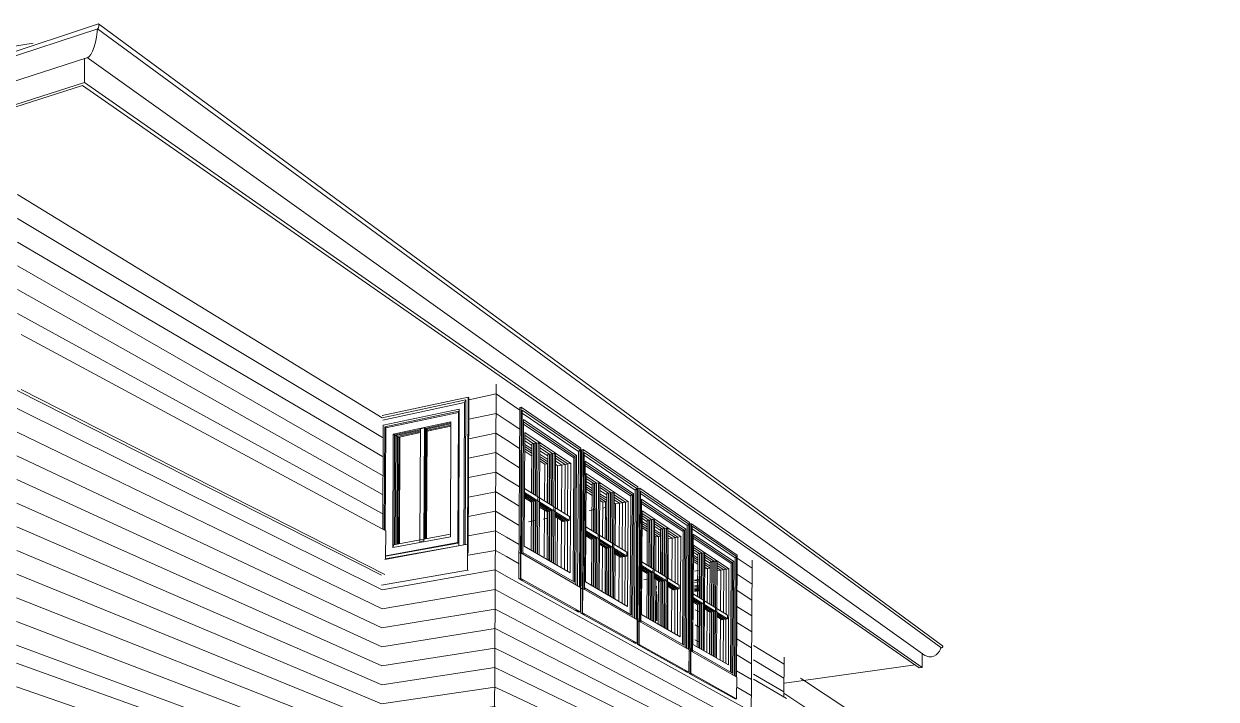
# Model space of a CAD drawing. Header units: inches. Extents: x 205 to 211, y -138 to -29.
# Drawn here: x 210.59 to 211.102, y -30.7 to -30.41 of the extents above; entities that cross this region are included whole.
import ezdxf

# ---------------------------------------------------------------- set-up
doc = ezdxf.new("R2010")
doc.units = ezdxf.units.IN
doc.header["$MEASUREMENT"] = 0
for name, color, linetype, lineweight in [('A-GLAZ', 151, 'Continuous', 13), ('A-ROOF', 132, 'Continuous', 13), ('A-ROOF-OTLN', 132, 'Continuous', 9), ('A-WALL', 113, 'Continuous', 13), ('A-WALL-PATT', 111, 'Continuous', 13), ('I-WALL', 2, 'Continuous', 13)]:
    doc.layers.add(name, color=color, linetype=linetype, lineweight=lineweight)

# ---------------------------------------------------------------- blocks, each defined once
blk = doc.blocks.new('FP_134-Looking Southeast')
at = {"layer": 'A-WALL-PATT', "lineweight": 9}
for p, q in [((-513.47495, -30.68406), (-513.31845, -30.74027)), ((-513.47497, -30.6942), (-513.31849, -30.74841)), ((-513.47499, -30.70435), (-513.31355, -30.75821)), ((-513.47502, -30.71448), (-513.42619, -30.73015)), ((-513.47504, -30.72462), (-513.42622, -30.73966)), ((-513.47506, -30.73475), (-513.42625, -30.74917)), ((-513.47509, -30.74488), (-513.42628, -30.75868)), ((-513.34946, -30.75477), (-513.31606, -30.76548)), ((-513.34949, -30.7633), (-513.3161, -30.77359)), ((-513.34953, -30.77183), (-513.31613, -30.78169)), ((-513.34956, -30.78035), (-513.31617, -30.78979)), ((-513.34959, -30.78888), (-513.3162, -30.79789)), ((-513.43678, -30.79427), (-513.42639, -30.79668)), ((-513.46595, -30.79752), (-513.31634, -30.83027)), ((-513.47523, -30.80561), (-513.31638, -30.83836)), ((-513.47525, -30.81572), (-513.31641, -30.84644)), ((-513.34906, -30.81459), (-513.31631, -30.82217)), ((-513.47528, -30.82583), (-513.31645, -30.85453)), ((-513.4753, -30.83594), (-513.31648, -30.86262)), ((-513.47532, -30.84604), (-513.31652, -30.8707)), ((-513.47535, -30.85615), (-513.31655, -30.87878)), ((-513.47537, -30.86625), (-513.31659, -30.88686)), ((-513.4754, -30.87634), (-513.31663, -30.89494)), ((-513.47542, -30.88644), (-513.31666, -30.90302)), ((-513.47544, -30.89653), (-513.3167, -30.91109)), ((-513.47547, -30.90662), (-513.31673, -30.91917)), ((-513.47549, -30.9167), (-513.31677, -30.92724)), ((-513.47551, -30.92679), (-513.3168, -30.93531)), ((-513.47554, -30.93687), (-513.31684, -30.94338)), ((-513.47556, -30.94695), (-513.31687, -30.95145))]:
    blk.add_line(p, q, dxfattribs=at)
blk = doc.blocks.new('FP_136-Looking Southeast')
at = {"layer": 'A-WALL-PATT', "lineweight": 9}
for p, q in [((-513.26443, -30.57189), (-513.25901, -30.57558)), ((-513.26447, -30.58022), (-513.25905, -30.58383)), ((-513.26451, -30.58854), (-513.25909, -30.59207)), ((-513.23275, -30.59345), (-513.23241, -30.59368)), ((-513.26455, -30.59687), (-513.25914, -30.60032)), ((-513.2328, -30.60132), (-513.23246, -30.60155)), ((-513.26459, -30.60519), (-513.25918, -30.60856)), ((-513.23284, -30.60919), (-513.2325, -30.60941)), ((-513.20843, -30.61), (-513.20815, -30.61019)), ((-513.26463, -30.61351), (-513.25922, -30.6168)), ((-513.23288, -30.61706), (-513.23254, -30.61728)), ((-513.26468, -30.62182), (-513.25926, -30.62504)), ((-513.20847, -30.61753), (-513.2082, -30.61771)), ((-513.23292, -30.62493), (-513.23258, -30.62514)), ((-513.20852, -30.62505), (-513.20824, -30.62523)), ((-513.18616, -30.62516), (-513.18594, -30.62531)), ((-513.26472, -30.63014), (-513.2593, -30.63328)), ((-513.1862, -30.63236), (-513.18598, -30.63251)), ((-513.23297, -30.6328), (-513.23263, -30.633)), ((-513.20856, -30.63257), (-513.20828, -30.63275)), ((-513.26476, -30.63845), (-513.25934, -30.64152)), ((-513.23301, -30.64066), (-513.23267, -30.64086)), ((-513.2086, -30.64009), (-513.20833, -30.64026)), ((-513.18625, -30.63957), (-513.18602, -30.63971)), ((-513.16569, -30.63909), (-513.15933, -30.64342)), ((-513.2648, -30.64677), (-513.15972, -30.70478)), ((-513.20865, -30.64761), (-513.20837, -30.64778)), ((-513.18629, -30.64677), (-513.18607, -30.64691)), ((-513.16573, -30.646), (-513.15937, -30.65024)), ((-513.23305, -30.64852), (-513.23271, -30.64872)), ((-513.16578, -30.65292), (-513.15942, -30.65706)), ((-513.26484, -30.65508), (-513.15976, -30.71159)), ((-513.23297, -30.65646), (-513.23275, -30.65658)), ((-513.20869, -30.65513), (-513.20841, -30.65529)), ((-513.18633, -30.65398), (-513.18611, -30.65411)), ((-513.20873, -30.66264), (-513.20845, -30.6628)), ((-513.18637, -30.66118), (-513.18615, -30.66131)), ((-513.16582, -30.65983), (-513.15946, -30.66388)), ((-513.26488, -30.66338), (-513.1598, -30.7184)), ((-513.16586, -30.66674), (-513.1595, -30.6707)), ((-513.26492, -30.67169), (-513.15985, -30.72521)), ((-513.20865, -30.67023), (-513.2085, -30.67031)), ((-513.18642, -30.66838), (-513.1862, -30.66851)), ((-513.18646, -30.67557), (-513.18624, -30.6757)), ((-513.1659, -30.67364), (-513.15955, -30.67752)), ((-513.26497, -30.68), (-513.15989, -30.73202)), ((-513.18639, -30.68284), (-513.18628, -30.6829)), ((-513.16595, -30.68055), (-513.15959, -30.68434)), ((-513.26501, -30.6883), (-513.15993, -30.73883)), ((-513.16599, -30.68746), (-513.15963, -30.69115)), ((-513.26505, -30.6966), (-513.15998, -30.74563)), ((-513.16592, -30.69443), (-513.15967, -30.69796)), ((-513.26509, -30.7049), (-513.16002, -30.75244)), ((-513.26513, -30.7132), (-513.16006, -30.75924)), ((-513.26517, -30.7215), (-513.1601, -30.76604)), ((-513.26521, -30.72979), (-513.16332, -30.77154)), ((-513.26526, -30.73809), (-513.16336, -30.77839)), ((-513.2653, -30.74638), (-513.1634, -30.78523))]:
    blk.add_line(p, q, dxfattribs=at)
blk = doc.blocks.new('FP_137-Looking Southeast')
at = {"layer": 'A-WALL-PATT', "lineweight": 9}
for p, q in [((-513.28085, -30.5712), (-513.26915, -30.56868)), ((-513.28089, -30.57954), (-513.26919, -30.57707)), ((-513.28093, -30.58788), (-513.26923, -30.58546)), ((-513.28097, -30.59622), (-513.26927, -30.59385)), ((-513.28101, -30.60455), (-513.26931, -30.60224)), ((-513.28105, -30.61288), (-513.26936, -30.61063)), ((-513.28109, -30.62122), (-513.2694, -30.61901)), ((-513.28113, -30.62955), (-513.26944, -30.6274)), ((-513.28117, -30.63788), (-513.26948, -30.63578)), ((-513.31808, -30.65265), (-513.26952, -30.64416)), ((-513.31811, -30.66081), (-513.26956, -30.65254)), ((-513.31815, -30.66897), (-513.2696, -30.66091)), ((-513.31818, -30.67712), (-513.26964, -30.66929)), ((-513.31822, -30.68527), (-513.26969, -30.67766)), ((-513.31825, -30.69343), (-513.26973, -30.68603)), ((-513.31829, -30.70158), (-513.26977, -30.6944)), ((-513.31832, -30.70972), (-513.26981, -30.70277)), ((-513.31836, -30.71787), (-513.26985, -30.71113)), ((-513.31839, -30.72602), (-513.26989, -30.7195)), ((-513.31843, -30.73416), (-513.28211, -30.72944)), ((-513.31846, -30.7423), (-513.28215, -30.73775)), ((-513.3185, -30.75044), (-513.28219, -30.74605))]:
    blk.add_line(p, q, dxfattribs=at)
blk = doc.blocks.new('FP_138-Looking Southeast')
at = {"layer": 'A-WALL-PATT', "lineweight": 9}
for p, q in [((-513.26915, -30.56868), (-513.26443, -30.57189)), ((-513.26919, -30.57707), (-513.26447, -30.58022)), ((-513.26923, -30.58546), (-513.26451, -30.58854)), ((-513.26927, -30.59385), (-513.26455, -30.59687)), ((-513.26931, -30.60224), (-513.26459, -30.60519)), ((-513.26936, -30.61063), (-513.26463, -30.61351)), ((-513.2694, -30.61901), (-513.26468, -30.62182)), ((-513.26944, -30.6274), (-513.26472, -30.63014)), ((-513.26948, -30.63578), (-513.26476, -30.63845)), ((-513.26952, -30.64416), (-513.2648, -30.64677)), ((-513.26956, -30.65254), (-513.26484, -30.65508)), ((-513.2696, -30.66091), (-513.26488, -30.66338)), ((-513.26964, -30.66929), (-513.26492, -30.67169)), ((-513.26969, -30.67766), (-513.26497, -30.68)), ((-513.26973, -30.68603), (-513.26501, -30.6883)), ((-513.26977, -30.6944), (-513.26505, -30.6966)), ((-513.26981, -30.70277), (-513.26509, -30.7049)), ((-513.26985, -30.71113), (-513.26513, -30.7132)), ((-513.26989, -30.7195), (-513.26517, -30.7215))]:
    blk.add_line(p, q, dxfattribs=at)
blk = doc.blocks.new('FP_147-Looking Southeast')
at = {"layer": 'A-WALL-PATT', "lineweight": 9}
for p, q in [((-513.47448, -30.4832), (-513.31802, -30.57899)), ((-513.4745, -30.49339), (-513.31785, -30.58729)), ((-513.47452, -30.50358), (-513.31788, -30.59546)), ((-513.47455, -30.51377), (-513.31794, -30.60362)), ((-513.47457, -30.52396), (-513.31794, -30.61181)), ((-513.47459, -30.53414), (-513.31799, -30.61997)), ((-513.47469, -30.57486), (-513.31808, -30.65265)), ((-513.47471, -30.58503), (-513.31811, -30.66081)), ((-513.47474, -30.5952), (-513.31815, -30.66897)), ((-513.47476, -30.60536), (-513.31818, -30.67712)), ((-513.47478, -30.61553), (-513.31822, -30.68527)), ((-513.47481, -30.62569), (-513.31825, -30.69343)), ((-513.47483, -30.63584), (-513.31829, -30.70158)), ((-513.47486, -30.646), (-513.31832, -30.70972)), ((-513.47488, -30.65615), (-513.31836, -30.71787)), ((-513.4749, -30.6663), (-513.31839, -30.72602)), ((-513.47493, -30.67645), (-513.31843, -30.73416))]:
    blk.add_line(p, q, dxfattribs=at)
blk = doc.blocks.new('FP_162-Looking Southeast')
at = {"layer": 'A-WALL-PATT', "lineweight": 9}
for p, q in [((-513.18376, -30.66119), (-513.18196, -30.66229)), ((-513.1838, -30.66764), (-513.182, -30.66872)), ((-513.18384, -30.67409), (-513.18205, -30.67514)), ((-513.15867, -30.67656), (-513.14562, -30.68454)), ((-513.15871, -30.68268), (-513.14566, -30.6905)), ((-513.15874, -30.68881), (-513.1457, -30.69646)), ((-513.15886, -30.70718), (-513.14582, -30.71433)), ((-513.1589, -30.7133), (-513.14586, -30.72028)), ((-513.15894, -30.71942), (-513.1459, -30.72623)), ((-513.15898, -30.72554), (-513.14593, -30.73219)), ((-513.15901, -30.73166), (-513.14664, -30.73781)), ((-513.15905, -30.73778), (-513.14668, -30.74377)), ((-513.15909, -30.7439), (-513.14672, -30.74972)), ((-513.15913, -30.75001), (-513.14676, -30.75568)), ((-513.15917, -30.75613), (-513.1468, -30.76164)), ((-513.15921, -30.76224), (-513.14684, -30.7676)), ((-513.15925, -30.76835), (-513.14687, -30.77355)), ((-513.16246, -30.77318), (-513.14691, -30.7795)), ((-513.1625, -30.77933), (-513.14695, -30.78546)), ((-513.16253, -30.78548), (-513.14699, -30.79141))]:
    blk.add_line(p, q, dxfattribs=at)

msp = doc.modelspace()

# ---------------------------------------------------------------- linework, layer by layer
at = {"layer": 'A-GLAZ', "lineweight": 9}
for p, q in [((210.78107, -30.56999), (210.74415, -30.57797)), ((210.78107, -30.56999), (210.78076, -30.63316)), ((210.78132, -30.57016), (210.78107, -30.56999)), ((210.74414, -30.57899), (210.78005, -30.57125)), ((210.77949, -30.57233), (210.74435, -30.57988)), ((210.74458, -30.58213), (210.77721, -30.57516)), ((210.74519, -30.58277), (210.77689, -30.57601)), ((210.77689, -30.57601), (210.77662, -30.63264)), ((210.77694, -30.63384), (210.77721, -30.57516)), ((210.7792, -30.63342), (210.77949, -30.57233)), ((210.78005, -30.57125), (210.77949, -30.57233)), ((210.78005, -30.57125), (210.77976, -30.63333)), ((210.80316, -30.57455), (210.80379, -30.57441)), ((210.80379, -30.57441), (210.80342, -30.64784)), ((210.8294, -30.59192), (210.80379, -30.57441)), ((210.80385, -30.63702), (210.80417, -30.5757)), ((210.80417, -30.5757), (210.82905, -30.59266)), ((210.77689, -30.57661), (210.74564, -30.58327)), ((210.74887, -30.5859), (210.77358, -30.58069)), ((210.77359, -30.58113), (210.76254, -30.58346)), ((210.77359, -30.58113), (210.76254, -30.58346)), ((210.76254, -30.58346), (210.77359, -30.58113)), ((210.77358, -30.58069), (210.77335, -30.62993)), ((210.82829, -30.59332), (210.80416, -30.57693)), ((210.8045, -30.63738), (210.80479, -30.57968)), ((210.80479, -30.57968), (210.82749, -30.59501)), ((210.80479, -30.58066), (210.82695, -30.59559)), ((210.74439, -30.62667), (210.74458, -30.58213)), ((210.74458, -30.58213), (210.74474, -30.58223)), ((210.745, -30.62701), (210.74519, -30.58277)), ((210.74519, -30.58277), (210.74591, -30.5832)), ((210.74564, -30.58327), (210.74544, -30.62726)), ((210.74866, -30.63448), (210.74887, -30.5859)), ((210.74887, -30.5859), (210.74941, -30.58623)), ((210.74941, -30.58623), (210.74921, -30.63327)), ((210.74941, -30.58623), (210.74921, -30.63327)), ((210.74921, -30.63327), (210.74941, -30.58623)), ((210.76051, -30.58389), (210.74941, -30.58623)), ((210.76051, -30.58389), (210.74941, -30.58623)), ((210.74941, -30.58623), (210.76051, -30.58389)), ((210.74993, -30.58655), (210.74941, -30.58623)), ((210.74941, -30.58623), (210.75053, -30.58691)), ((210.74993, -30.58655), (210.76052, -30.58432)), ((210.76052, -30.58481), (210.75053, -30.58691)), ((210.76053, -30.58526), (210.75087, -30.58729)), ((210.76295, -30.5838), (210.77359, -30.58156)), ((210.7736, -30.58205), (210.76336, -30.58421)), ((210.77361, -30.58251), (210.76337, -30.58466)), ((210.82627, -30.59603), (210.8048, -30.5816)), ((210.80503, -30.63393), (210.80528, -30.58527)), ((210.80528, -30.58527), (210.82507, -30.59846)), ((210.8103, -30.58974), (210.8053, -30.58642)), ((210.8103, -30.58974), (210.8053, -30.58642)), ((210.8053, -30.58642), (210.8103, -30.58974)), ((210.74973, -30.63316), (210.74993, -30.58655)), ((210.75053, -30.58691), (210.75033, -30.63304)), ((210.75087, -30.58729), (210.75054, -30.58709)), ((210.75087, -30.58729), (210.75067, -30.63297)), ((210.75134, -30.58718), (210.75113, -30.63287)), ((210.75175, -30.58707), (210.75155, -30.63277)), ((210.80532, -30.58752), (210.80905, -30.59)), ((210.80831, -30.59075), (210.80534, -30.58879)), ((210.80834, -30.59226), (210.80537, -30.5903)), ((210.80838, -30.59324), (210.8054, -30.59129)), ((210.81713, -30.59428), (210.81171, -30.59068)), ((210.81713, -30.59428), (210.81171, -30.59068)), ((210.81171, -30.59068), (210.81713, -30.59428)), ((210.80843, -30.59428), (210.80545, -30.59233)), ((210.80545, -30.59233), (210.80843, -30.59428)), ((210.80845, -30.59533), (210.80547, -30.59339)), ((210.81173, -30.59177), (210.81589, -30.59453)), ((210.81516, -30.59527), (210.81175, -30.59302)), ((210.81519, -30.59676), (210.81178, -30.59451)), ((210.81522, -30.59773), (210.81181, -30.5955)), ((210.81505, -30.59861), (210.81186, -30.59652)), ((210.81186, -30.59652), (210.81505, -30.59861)), ((210.82379, -30.59871), (210.81851, -30.5952)), ((210.82379, -30.59871), (210.81851, -30.5952)), ((210.81851, -30.5952), (210.82379, -30.59871)), ((210.81853, -30.59628), (210.82257, -30.59895)), ((210.82593, -30.59579), (210.82695, -30.59559)), ((210.82599, -30.64898), (210.82627, -30.59603)), ((210.82695, -30.59559), (210.82666, -30.64939)), ((210.82749, -30.59501), (210.82712, -30.59508)), ((210.82719, -30.65043), (210.82749, -30.59501)), ((210.82798, -30.65089), (210.82829, -30.59332)), ((210.82905, -30.59266), (210.82829, -30.59332)), ((210.82905, -30.59266), (210.82873, -30.65133)), ((210.82908, -30.65153), (210.8294, -30.59192)), ((210.82975, -30.59269), (210.83036, -30.59257)), ((210.83036, -30.59257), (210.82999, -30.66262)), ((210.85373, -30.60854), (210.83036, -30.59257)), ((210.83039, -30.65228), (210.83071, -30.59379)), ((210.85268, -30.60989), (210.8307, -30.59496)), ((210.83071, -30.59379), (210.8534, -30.60926)), ((210.81383, -30.59885), (210.81188, -30.59757)), ((210.81375, -30.61419), (210.81383, -30.59885)), ((210.81383, -30.59885), (210.81505, -30.59861)), ((210.81496, -30.61498), (210.81505, -30.59861)), ((210.81505, -30.59861), (210.81496, -30.61498)), ((210.81505, -30.59861), (210.81527, -30.59856)), ((210.82115, -30.59923), (210.81855, -30.59751)), ((210.81938, -30.59951), (210.81858, -30.59899)), ((210.81871, -30.59905), (210.8186, -30.59907)), ((210.81928, -30.61783), (210.81938, -30.59951)), ((210.82109, -30.59918), (210.81938, -30.59951)), ((210.82105, -30.61899), (210.82115, -30.59923)), ((210.82115, -30.59923), (210.82379, -30.59871)), ((210.82257, -30.59895), (210.82245, -30.61991)), ((210.82379, -30.59871), (210.82257, -30.59895)), ((210.82368, -30.62071), (210.82379, -30.59871)), ((210.82368, -30.62071), (210.82379, -30.59871)), ((210.82379, -30.59871), (210.82368, -30.62071)), ((210.82507, -30.59846), (210.82379, -30.59871)), ((210.82507, -30.59846), (210.82482, -30.64544)), ((210.83095, -30.65259), (210.83124, -30.59754)), ((210.83124, -30.59754), (210.85195, -30.61153)), ((210.83125, -30.59848), (210.85144, -30.61208)), ((210.85078, -30.61251), (210.83125, -30.59938)), ((210.83138, -30.64925), (210.83163, -30.60283)), ((210.83163, -30.60283), (210.84969, -30.61486)), ((210.83613, -30.6069), (210.83165, -30.60393)), ((210.83613, -30.6069), (210.83165, -30.60393)), ((210.83165, -30.60393), (210.83613, -30.6069)), ((210.83167, -30.60498), (210.83492, -30.60713)), ((210.83421, -30.60785), (210.83169, -30.60619)), ((210.83424, -30.60929), (210.83172, -30.60763)), ((210.83427, -30.61023), (210.83175, -30.60858)), ((210.83433, -30.61122), (210.83181, -30.60957)), ((210.83181, -30.60957), (210.83433, -30.61122)), ((210.83434, -30.61223), (210.83183, -30.61059)), ((210.84236, -30.61104), (210.83746, -30.60779)), ((210.84236, -30.61104), (210.83746, -30.60779)), ((210.83746, -30.60779), (210.84236, -30.61104)), ((210.83748, -30.60883), (210.84116, -30.61127)), ((210.84045, -30.61197), (210.8375, -30.61002)), ((210.84049, -30.61339), (210.83753, -30.61145)), ((210.84845, -30.61508), (210.84367, -30.61191)), ((210.84845, -30.61508), (210.84367, -30.61191)), ((210.84367, -30.61191), (210.84845, -30.61508)), ((210.85195, -30.61153), (210.85159, -30.61159)), ((210.85165, -30.6645), (210.85195, -30.61153)), ((210.85237, -30.66491), (210.85268, -30.60989)), ((210.8534, -30.60926), (210.85268, -30.60989)), ((210.8534, -30.60926), (210.85308, -30.66534)), ((210.8534, -30.66552), (210.85373, -30.60854)), ((210.85401, -30.60925), (210.8546, -30.60914)), ((210.8546, -30.60914), (210.85422, -30.67609)), ((210.876, -30.62376), (210.8546, -30.60914)), ((210.8546, -30.66621), (210.85492, -30.6103)), ((210.85492, -30.6103), (210.8757, -30.62446)), ((210.87502, -30.62507), (210.85492, -30.61141)), ((210.84047, -30.6143), (210.83756, -30.61239)), ((210.83993, -30.61489), (210.83761, -30.61337)), ((210.83761, -30.61337), (210.83993, -30.61489)), ((210.83876, -30.61511), (210.83763, -30.61437)), ((210.83867, -30.62978), (210.83876, -30.61511)), ((210.83876, -30.61511), (210.83993, -30.61489)), ((210.83984, -30.63054), (210.83993, -30.61489)), ((210.83993, -30.61489), (210.83984, -30.63054)), ((210.83993, -30.61489), (210.84052, -30.61478)), ((210.84369, -30.61294), (210.84726, -30.6153)), ((210.84589, -30.61556), (210.84371, -30.61412)), ((210.84416, -30.61581), (210.84374, -30.61553)), ((210.84406, -30.63332), (210.84416, -30.61581)), ((210.84581, -30.6155), (210.84416, -30.61581)), ((210.84578, -30.63445), (210.84589, -30.61556)), ((210.84589, -30.61556), (210.84845, -30.61508)), ((210.84726, -30.6153), (210.84714, -30.63534)), ((210.84845, -30.61508), (210.84726, -30.6153)), ((210.84833, -30.63611), (210.84845, -30.61508)), ((210.84833, -30.63611), (210.84845, -30.61508)), ((210.84845, -30.61508), (210.84833, -30.63611)), ((210.84969, -30.61486), (210.84845, -30.61508)), ((210.84969, -30.61486), (210.84943, -30.65975)), ((210.85045, -30.61227), (210.85144, -30.61208)), ((210.8505, -30.66311), (210.85078, -30.61251)), ((210.85144, -30.61208), (210.85115, -30.6635)), ((210.85508, -30.66647), (210.85538, -30.61385)), ((210.85538, -30.61385), (210.87434, -30.62665)), ((210.85538, -30.61474), (210.87385, -30.62719)), ((210.87322, -30.62759), (210.85539, -30.6156)), ((210.81363, -30.63859), (210.81373, -30.61823)), ((210.81483, -30.63933), (210.81494, -30.61901)), ((210.81494, -30.61901), (210.81483, -30.63933)), ((210.81915, -30.64198), (210.81926, -30.62183)), ((210.85543, -30.66324), (210.85568, -30.61885)), ((210.85568, -30.61885), (210.87221, -30.62987)), ((210.85969, -30.62255), (210.8557, -30.6199)), ((210.85969, -30.62255), (210.8557, -30.6199)), ((210.8557, -30.6199), (210.85969, -30.62255)), ((210.85572, -30.62091), (210.85856, -30.62279)), ((210.85787, -30.62347), (210.85574, -30.62206)), ((210.82092, -30.64306), (210.82103, -30.62301)), ((210.82244, -30.62328), (210.82233, -30.64392)), ((210.82355, -30.64466), (210.82366, -30.62302)), ((210.82355, -30.64466), (210.82366, -30.62302)), ((210.82366, -30.62302), (210.82355, -30.64466)), ((210.8579, -30.62485), (210.85577, -30.62345)), ((210.85793, -30.62575), (210.8558, -30.62436)), ((210.85799, -30.6267), (210.85586, -30.62531)), ((210.85586, -30.62531), (210.85799, -30.6267)), ((210.858, -30.62766), (210.85588, -30.62628)), ((210.86543, -30.62637), (210.86098, -30.62341)), ((210.86543, -30.62637), (210.86098, -30.62341)), ((210.86098, -30.62341), (210.86543, -30.62637)), ((210.861, -30.62441), (210.86427, -30.62658)), ((210.86359, -30.62725), (210.86102, -30.62555)), ((210.86362, -30.62861), (210.86105, -30.62692)), ((210.87101, -30.63008), (210.86667, -30.62719)), ((210.87101, -30.63008), (210.86667, -30.62719)), ((210.86667, -30.62719), (210.87101, -30.63008)), ((210.87289, -30.62735), (210.87385, -30.62719)), ((210.87385, -30.62719), (210.87356, -30.67642)), ((210.87434, -30.62665), (210.874, -30.62671)), ((210.87404, -30.67738), (210.87434, -30.62665)), ((210.8747, -30.67776), (210.87502, -30.62507)), ((210.8757, -30.62446), (210.87502, -30.62507)), ((210.8757, -30.62446), (210.87538, -30.67816)), ((210.87567, -30.67833), (210.876, -30.62376)), ((210.87623, -30.62441), (210.8768, -30.62431)), ((210.8768, -30.62431), (210.87642, -30.68843)), ((210.87677, -30.67896), (210.87709, -30.62541)), ((210.89647, -30.63775), (210.8768, -30.62431)), ((210.87709, -30.62541), (210.89619, -30.63843)), ((210.89554, -30.63901), (210.87709, -30.62648)), ((210.74561, -30.6381), (210.77662, -30.63244)), ((210.77335, -30.62993), (210.74866, -30.63448)), ((210.86365, -30.6295), (210.86109, -30.62782)), ((210.86272, -30.6298), (210.86114, -30.62877)), ((210.86114, -30.62877), (210.86272, -30.6298)), ((210.86158, -30.63), (210.86116, -30.62972)), ((210.8615, -30.64405), (210.86158, -30.63)), ((210.86158, -30.63), (210.86272, -30.6298)), ((210.86263, -30.64479), (210.86272, -30.6298)), ((210.86272, -30.6298), (210.86263, -30.64479)), ((210.86272, -30.6298), (210.86369, -30.62963)), ((210.86669, -30.62818), (210.86986, -30.63028)), ((210.86853, -30.63051), (210.86671, -30.62931)), ((210.86685, -30.63073), (210.86674, -30.63066)), ((210.86675, -30.6475), (210.86685, -30.63073)), ((210.86846, -30.63045), (210.86685, -30.63073)), ((210.86843, -30.6486), (210.86853, -30.63051)), ((210.86853, -30.63051), (210.87101, -30.63008)), ((210.86986, -30.63028), (210.86975, -30.64946)), ((210.87101, -30.63008), (210.86986, -30.63028)), ((210.87089, -30.65021), (210.87101, -30.63008)), ((210.87089, -30.65021), (210.87101, -30.63008)), ((210.87101, -30.63008), (210.87089, -30.65021)), ((210.87221, -30.62987), (210.87101, -30.63008)), ((210.87221, -30.62987), (210.87196, -30.67286)), ((210.87293, -30.67605), (210.87322, -30.62759)), ((210.87719, -30.67919), (210.87749, -30.62878)), ((210.87748, -30.62963), (210.89445, -30.64106)), ((210.87749, -30.62878), (210.89492, -30.64055)), ((210.89384, -30.64145), (210.8775, -30.63046)), ((210.74528, -30.6396), (210.78071, -30.63315)), ((210.77662, -30.63264), (210.7456, -30.6383)), ((210.7456, -30.63945), (210.77692, -30.63375)), ((210.78071, -30.63315), (210.78066, -30.64422)), ((210.78076, -30.63316), (210.78071, -30.63315)), ((210.8036, -30.63688), (210.80284, -30.63688)), ((210.80354, -30.64782), (210.8036, -30.63688)), ((210.8036, -30.63688), (210.82921, -30.65161)), ((210.82666, -30.64939), (210.80451, -30.63662)), ((210.82482, -30.64544), (210.80503, -30.63393)), ((210.83855, -30.6531), (210.83865, -30.63364)), ((210.83972, -30.65379), (210.83982, -30.63439)), ((210.83982, -30.63439), (210.83972, -30.65379)), ((210.84393, -30.6564), (210.84404, -30.63714)), ((210.87746, -30.67606), (210.87772, -30.63353)), ((210.87772, -30.63353), (210.89291, -30.64366)), ((210.88137, -30.63696), (210.87774, -30.63454)), ((210.88137, -30.63696), (210.87774, -30.63454)), ((210.87774, -30.63454), (210.88137, -30.63696)), ((210.87775, -30.63551), (210.88024, -30.63715)), ((210.87957, -30.6378), (210.87778, -30.63661)), ((210.74567, -30.63828), (210.74561, -30.63825)), ((210.84565, -30.65745), (210.84576, -30.63826)), ((210.84713, -30.63856), (210.84702, -30.65828)), ((210.8482, -30.659), (210.84832, -30.63835)), ((210.8482, -30.659), (210.84832, -30.63835)), ((210.84832, -30.63835), (210.8482, -30.659)), ((210.8796, -30.63912), (210.87781, -30.63794)), ((210.87963, -30.63999), (210.87784, -30.63881)), ((210.87969, -30.6409), (210.87789, -30.63973)), ((210.87789, -30.63973), (210.87969, -30.6409)), ((210.8797, -30.64182), (210.87791, -30.64065)), ((210.88661, -30.64044), (210.88256, -30.63775)), ((210.88661, -30.64044), (210.88256, -30.63775)), ((210.88256, -30.63775), (210.88661, -30.64044)), ((210.88258, -30.6387), (210.88549, -30.64063)), ((210.88483, -30.64127), (210.8826, -30.6398)), ((210.88486, -30.64258), (210.88263, -30.64111)), ((210.88489, -30.64344), (210.88266, -30.64198)), ((210.89175, -30.64385), (210.88779, -30.64122)), ((210.89175, -30.64385), (210.88779, -30.64122)), ((210.88779, -30.64122), (210.89175, -30.64385)), ((210.88781, -30.64217), (210.89063, -30.64404)), ((210.89352, -30.64122), (210.89445, -30.64106)), ((210.89355, -30.68793), (210.89384, -30.64145)), ((210.89445, -30.64106), (210.89416, -30.6883)), ((210.89492, -30.64055), (210.89458, -30.64061)), ((210.89462, -30.68921), (210.89492, -30.64055)), ((210.89523, -30.68956), (210.89554, -30.63901)), ((210.89619, -30.63843), (210.89554, -30.63901)), ((210.89619, -30.63843), (210.89587, -30.68994)), ((210.89614, -30.6901), (210.89647, -30.63775)), ((210.78066, -30.64422), (210.74378, -30.65071)), ((210.78066, -30.64422), (210.78096, -30.64438)), ((210.80279, -30.64795), (210.80354, -30.64782)), ((210.82915, -30.66206), (210.80354, -30.64782)), ((210.86137, -30.66639), (210.86148, -30.64775)), ((210.862, -30.64742), (210.86158, -30.64749)), ((210.87985, -30.64444), (210.87809, -30.64474)), ((210.88273, -30.64366), (210.88367, -30.64351)), ((210.88367, -30.64351), (210.88274, -30.6429)), ((210.88274, -30.6429), (210.88367, -30.64351)), ((210.88359, -30.65789), (210.88367, -30.64351)), ((210.88367, -30.64351), (210.88359, -30.65789)), ((210.88367, -30.64351), (210.88479, -30.64332)), ((210.88934, -30.64425), (210.88783, -30.64325)), ((210.88926, -30.64419), (210.88786, -30.64442)), ((210.88924, -30.6616), (210.88934, -30.64425)), ((210.88934, -30.64425), (210.89175, -30.64385)), ((210.89063, -30.64404), (210.89052, -30.66244)), ((210.89175, -30.64385), (210.89063, -30.64404)), ((210.89163, -30.66316), (210.89175, -30.64385)), ((210.89163, -30.66316), (210.89175, -30.64385)), ((210.89175, -30.64385), (210.89163, -30.66316)), ((210.89291, -30.64366), (210.89175, -30.64385)), ((210.89291, -30.64366), (210.89266, -30.6849)), ((210.80342, -30.64784), (210.80279, -30.64795)), ((210.80342, -30.64784), (210.8038, -30.64806)), ((210.80358, -30.6483), (210.8038, -30.64806)), ((210.80358, -30.6483), (210.80444, -30.64878)), ((210.80431, -30.6488), (210.80444, -30.64878)), ((210.82921, -30.65161), (210.82915, -30.66206)), ((210.83017, -30.65216), (210.82943, -30.65215)), ((210.83011, -30.6626), (210.83017, -30.65216)), ((210.83017, -30.65216), (210.85352, -30.66559)), ((210.85115, -30.6635), (210.83096, -30.65186)), ((210.84943, -30.65975), (210.83138, -30.64925)), ((210.85847, -30.64801), (210.85638, -30.64836)), ((210.86156, -30.65129), (210.86198, -30.65122)), ((210.86157, -30.65156), (210.86198, -30.65149)), ((210.86198, -30.65149), (210.86157, -30.65156)), ((210.86158, -30.65226), (210.862, -30.6522)), ((210.8625, -30.66708), (210.86261, -30.64848)), ((210.86261, -30.64848), (210.8625, -30.66708)), ((210.86662, -30.6696), (210.86673, -30.65116)), ((210.8683, -30.67063), (210.86841, -30.65225)), ((210.86973, -30.65254), (210.86962, -30.67143)), ((210.87076, -30.67213), (210.87088, -30.65236)), ((210.87076, -30.67213), (210.87088, -30.65236)), ((210.87088, -30.65236), (210.87076, -30.67213)), ((210.87806, -30.64856), (210.87983, -30.64827)), ((210.87807, -30.64884), (210.87983, -30.64855)), ((210.87983, -30.64855), (210.87807, -30.64884)), ((210.87807, -30.6509), (210.87984, -30.65061)), ((210.87808, -30.64955), (210.87985, -30.64926)), ((210.87985, -30.65104), (210.87808, -30.65133)), ((210.87808, -30.65194), (210.87984, -30.65165)), ((210.87985, -30.65209), (210.87809, -30.65237)), ((210.87809, -30.65256), (210.87985, -30.65227)), ((210.87986, -30.65258), (210.87809, -30.65287)), ((210.8781, -30.65314), (210.87986, -30.65285)), ((210.8781, -30.65314), (210.87986, -30.65285)), ((210.87986, -30.65285), (210.8781, -30.65314)), ((210.86157, -30.6536), (210.86199, -30.65353)), ((210.86165, -30.65402), (210.86158, -30.65398)), ((210.86158, -30.6658), (210.86165, -30.65402)), ((210.862, -30.65396), (210.86165, -30.65402)), ((210.8619, -30.66599), (210.86197, -30.65457)), ((210.87987, -30.65313), (210.8781, -30.65342)), ((210.82713, -30.66138), (210.82701, -30.6614)), ((210.82792, -30.66182), (210.82713, -30.66138)), ((210.82868, -30.66189), (210.82792, -30.66182)), ((210.82915, -30.66206), (210.82841, -30.66218)), ((210.82841, -30.66218), (210.82903, -30.66208)), ((210.82903, -30.66208), (210.82868, -30.66189)), ((210.82938, -30.66272), (210.83011, -30.6626)), ((210.82999, -30.66262), (210.82938, -30.66272)), ((210.82999, -30.66262), (210.83033, -30.66281)), ((210.85346, -30.67559), (210.83011, -30.6626)), ((210.83011, -30.66303), (210.83033, -30.66281)), ((210.83011, -30.66303), (210.83089, -30.66347)), ((210.88346, -30.67928), (210.88356, -30.66143)), ((210.88356, -30.66143), (210.88346, -30.67928)), ((210.83077, -30.66349), (210.83089, -30.66347)), ((210.85352, -30.66559), (210.85346, -30.67559)), ((210.8544, -30.6661), (210.85369, -30.66608)), ((210.85434, -30.67607), (210.8544, -30.6661)), ((210.8544, -30.6661), (210.87579, -30.6784)), ((210.87356, -30.67642), (210.85509, -30.66578)), ((210.87196, -30.67286), (210.85543, -30.66324)), ((210.88911, -30.68274), (210.88922, -30.6651)), ((210.8905, -30.6654), (210.89039, -30.68352)), ((210.8915, -30.68419), (210.89162, -30.66522)), ((210.8915, -30.68419), (210.89162, -30.66522)), ((210.89162, -30.66522), (210.8915, -30.68419)), ((210.85159, -30.67496), (210.85147, -30.67498)), ((210.85231, -30.67537), (210.85159, -30.67496)), ((210.85303, -30.67543), (210.85231, -30.67537)), ((210.85346, -30.67559), (210.85275, -30.67569)), ((210.85275, -30.67569), (210.85335, -30.6756)), ((210.85335, -30.6756), (210.85303, -30.67543)), ((210.85363, -30.67618), (210.85434, -30.67607)), ((210.85422, -30.67609), (210.85363, -30.67618)), ((210.85422, -30.67609), (210.85454, -30.67627)), ((210.85431, -30.67647), (210.85454, -30.67627)), ((210.85431, -30.67647), (210.85502, -30.67687)), ((210.87573, -30.68797), (210.85434, -30.67607)), ((210.8549, -30.67689), (210.85502, -30.67687)), ((210.87579, -30.6784), (210.87573, -30.68797)), ((210.89416, -30.6883), (210.8772, -30.67852)), ((210.89266, -30.6849), (210.87746, -30.67606)), ((210.87659, -30.67886), (210.87591, -30.67884)), ((210.87654, -30.68842), (210.87659, -30.67886)), ((210.87659, -30.67886), (210.89625, -30.69017)), ((210.87398, -30.6874), (210.87387, -30.68742)), ((210.87464, -30.68777), (210.87398, -30.6874)), ((210.87532, -30.68782), (210.87464, -30.68777)), ((210.87573, -30.68797), (210.87504, -30.68807)), ((210.87504, -30.68807), (210.87562, -30.68799)), ((210.87562, -30.68799), (210.87532, -30.68782)), ((210.87585, -30.68852), (210.87654, -30.68842)), ((210.87642, -30.68843), (210.87585, -30.68852)), ((210.87642, -30.68843), (210.87671, -30.6886)), ((210.87647, -30.68878), (210.87671, -30.6886)), ((210.8962, -30.69935), (210.87654, -30.68842)), ((210.87647, -30.68878), (210.87713, -30.68915)), ((210.87702, -30.68916), (210.87713, -30.68915)), ((210.89625, -30.69017), (210.8962, -30.69935)), ((210.89456, -30.69883), (210.89445, -30.69884)), ((210.89517, -30.69916), (210.89456, -30.69883)), ((210.89581, -30.69922), (210.89517, -30.69916)), ((210.8962, -30.69935), (210.89553, -30.69944)), ((210.89553, -30.69944), (210.89608, -30.69937)), ((210.89608, -30.69937), (210.89581, -30.69922))]:
    msp.add_line(p, q, dxfattribs=at)
at = {"layer": 'A-GLAZ'}
for p, q in [((210.76051, -30.58364), (210.76029, -30.63199)), ((210.76223, -30.58327), (210.76051, -30.58364)), ((210.76201, -30.63167), (210.76223, -30.58327)), ((210.76223, -30.58327), (210.76254, -30.58346)), ((210.76254, -30.58346), (210.76233, -30.63084)), ((210.76243, -30.63082), (210.76264, -30.58353)), ((210.76264, -30.58353), (210.76254, -30.58355)), ((210.76264, -30.58353), (210.76295, -30.58372)), ((210.76295, -30.58372), (210.76274, -30.63076)), ((210.76284, -30.63074), (210.76305, -30.58378)), ((210.76305, -30.58378), (210.76295, -30.5838)), ((210.76305, -30.58378), (210.76336, -30.58397)), ((210.76336, -30.58397), (210.76315, -30.63068)), ((210.8082, -30.61098), (210.8083, -30.59015)), ((210.8083, -30.59015), (210.80905, -30.58999)), ((210.80905, -30.58999), (210.80894, -30.61147)), ((210.8093, -30.59016), (210.80905, -30.58999)), ((210.80919, -30.61163), (210.8093, -30.58994)), ((210.8093, -30.58994), (210.81005, -30.58979)), ((210.81005, -30.58979), (210.80993, -30.61212)), ((210.8103, -30.58996), (210.81005, -30.58979)), ((210.81018, -30.61228), (210.8103, -30.58974)), ((210.8103, -30.58974), (210.81105, -30.58959)), ((210.81105, -30.58959), (210.8108, -30.63727)), ((210.8117, -30.59002), (210.81105, -30.58959)), ((210.81145, -30.63765), (210.8117, -30.59002)), ((210.81504, -30.61526), (210.81515, -30.59467)), ((210.81515, -30.59467), (210.81589, -30.59452)), ((210.81589, -30.59452), (210.81578, -30.61574)), ((210.81614, -30.59469), (210.81589, -30.59452)), ((210.81603, -30.6159), (210.81614, -30.59448)), ((210.81614, -30.59448), (210.81688, -30.59433)), ((210.81688, -30.59433), (210.81676, -30.61638)), ((210.81713, -30.59449), (210.81688, -30.59433)), ((210.81701, -30.61655), (210.81713, -30.59428)), ((210.81713, -30.59428), (210.81787, -30.59413)), ((210.81787, -30.59413), (210.81762, -30.64124)), ((210.8185, -30.59455), (210.81787, -30.59413)), ((210.81826, -30.64161), (210.8185, -30.59455)), ((210.83601, -30.62842), (210.83613, -30.6069)), ((210.83613, -30.6069), (210.83685, -30.60677)), ((210.83685, -30.60677), (210.83661, -30.65228)), ((210.83745, -30.60716), (210.83685, -30.60677)), ((210.80516, -30.61096), (210.8244, -30.62292)), ((210.82441, -30.62119), (210.80517, -30.60917)), ((210.81017, -30.61468), (210.80517, -30.61158)), ((210.80518, -30.61179), (210.81017, -30.61489)), ((210.83409, -30.62716), (210.8342, -30.60727)), ((210.8342, -30.60727), (210.83492, -30.60713)), ((210.83492, -30.60713), (210.83481, -30.62763)), ((210.83517, -30.6073), (210.83492, -30.60713)), ((210.83505, -30.62779), (210.83516, -30.60709)), ((210.83516, -30.60709), (210.83589, -30.60695)), ((210.83589, -30.60695), (210.83577, -30.62826)), ((210.83613, -30.60711), (210.83589, -30.60695)), ((210.8372, -30.65262), (210.83745, -30.60716)), ((210.84034, -30.63106), (210.84044, -30.6114)), ((210.84044, -30.6114), (210.84116, -30.61127)), ((210.84116, -30.61127), (210.84105, -30.63153)), ((210.8414, -30.61143), (210.84116, -30.61127)), ((210.84129, -30.63169), (210.8414, -30.61122)), ((210.8414, -30.61122), (210.84212, -30.61109)), ((210.84212, -30.61109), (210.842, -30.63215)), ((210.84236, -30.61125), (210.84212, -30.61109)), ((210.84224, -30.63231), (210.84236, -30.61104)), ((210.84236, -30.61104), (210.84308, -30.61091)), ((210.84308, -30.61091), (210.84283, -30.6559)), ((210.84366, -30.61129), (210.84308, -30.61091)), ((210.84341, -30.65623), (210.84366, -30.61129)), ((210.80917, -30.61487), (210.80519, -30.6124)), ((210.80519, -30.61261), (210.80918, -30.61507)), ((210.80818, -30.61506), (210.8052, -30.61322)), ((210.80807, -30.6356), (210.80818, -30.61506)), ((210.80892, -30.61471), (210.80882, -30.63606)), ((210.80906, -30.63621), (210.80917, -30.61487)), ((210.80992, -30.61452), (210.80981, -30.63666)), ((210.81006, -30.63681), (210.81017, -30.61468)), ((210.817, -30.61892), (210.81158, -30.61556)), ((210.81158, -30.61576), (210.817, -30.61912)), ((210.81601, -30.6191), (210.81159, -30.61637)), ((210.8116, -30.61657), (210.81601, -30.6193)), ((210.81502, -30.61929), (210.81161, -30.61718)), ((210.81492, -30.63959), (210.81502, -30.61929)), ((210.81576, -30.61894), (210.81565, -30.64004)), ((210.8159, -30.64019), (210.81601, -30.6191)), ((210.81675, -30.61876), (210.81664, -30.64064)), ((210.81688, -30.64079), (210.817, -30.61892)), ((210.82366, -30.62306), (210.81838, -30.61978)), ((210.81839, -30.61998), (210.82342, -30.6231)), ((210.82268, -30.62324), (210.8184, -30.62058)), ((210.8184, -30.62078), (210.82244, -30.62328)), ((210.8217, -30.62341), (210.81841, -30.62138)), ((210.8244, -30.62292), (210.82441, -30.62119)), ((210.82244, -30.62328), (210.8217, -30.62341)), ((210.82244, -30.62328), (210.82244, -30.62308)), ((210.82342, -30.6231), (210.82268, -30.62324)), ((210.82342, -30.6231), (210.82342, -30.6229)), ((210.8244, -30.62292), (210.82366, -30.62306)), ((210.83151, -30.62734), (210.84903, -30.63823)), ((210.84904, -30.63658), (210.83152, -30.62563)), ((210.85775, -30.64194), (210.85786, -30.62292)), ((210.85786, -30.62292), (210.85856, -30.62279)), ((210.85856, -30.62279), (210.85845, -30.6424)), ((210.8588, -30.62295), (210.85856, -30.62279)), ((210.85868, -30.64255), (210.85879, -30.62275)), ((210.85879, -30.62275), (210.85949, -30.62262)), ((210.85949, -30.62262), (210.85938, -30.64301)), ((210.85973, -30.62278), (210.85949, -30.62262)), ((210.85961, -30.64316), (210.85973, -30.62258)), ((210.85973, -30.62258), (210.86043, -30.62245)), ((210.86043, -30.62245), (210.86018, -30.66599)), ((210.86097, -30.62281), (210.86043, -30.62245)), ((210.86072, -30.66631), (210.86097, -30.62281)), ((210.86347, -30.64552), (210.86358, -30.6267)), ((210.86358, -30.6267), (210.86427, -30.62657)), ((210.86427, -30.62657), (210.86416, -30.64597)), ((210.86451, -30.62673), (210.86427, -30.62657)), ((210.86439, -30.64612), (210.8645, -30.62653)), ((210.8645, -30.62653), (210.8652, -30.62641)), ((210.8652, -30.62641), (210.86508, -30.64657)), ((210.86544, -30.62657), (210.8652, -30.62641)), ((210.86531, -30.64671), (210.86543, -30.62637)), ((210.86543, -30.62637), (210.86613, -30.62625)), ((210.86613, -30.62625), (210.86588, -30.66931)), ((210.86666, -30.6266), (210.86613, -30.62625)), ((210.86641, -30.66961), (210.86666, -30.6266)), ((210.77336, -30.6288), (210.7489, -30.63333)), ((210.76029, -30.63199), (210.76201, -30.63167)), ((210.836, -30.63071), (210.83152, -30.62793)), ((210.83153, -30.62813), (210.836, -30.63091)), ((210.83503, -30.63088), (210.83154, -30.62872)), ((210.83154, -30.62891), (210.83504, -30.63108)), ((210.83407, -30.63105), (210.83155, -30.6295)), ((210.83396, -30.65067), (210.83407, -30.63105)), ((210.83479, -30.63073), (210.83468, -30.65111)), ((210.83492, -30.65125), (210.83503, -30.63088)), ((210.83576, -30.63055), (210.83564, -30.65169)), ((210.83588, -30.65184), (210.836, -30.63071)), ((210.84223, -30.63458), (210.83733, -30.63153)), ((210.83733, -30.63173), (210.84223, -30.63477)), ((210.84127, -30.63474), (210.83734, -30.63231)), ((210.7489, -30.63333), (210.74889, -30.63444)), ((210.83735, -30.6325), (210.84127, -30.63494)), ((210.84031, -30.63491), (210.83736, -30.63308)), ((210.84021, -30.6543), (210.84031, -30.63491)), ((210.84103, -30.63459), (210.84092, -30.65474)), ((210.84116, -30.65488), (210.84127, -30.63474)), ((210.84199, -30.63442), (210.84187, -30.65532)), ((210.84211, -30.65546), (210.84223, -30.63458)), ((210.84832, -30.63835), (210.84354, -30.63539)), ((210.84354, -30.63558), (210.84808, -30.63839)), ((210.84737, -30.63852), (210.84355, -30.63616)), ((210.84356, -30.63635), (210.84713, -30.63856)), ((210.84642, -30.63868), (210.84357, -30.63692)), ((210.84903, -30.63823), (210.84904, -30.63658)), ((210.87945, -30.6555), (210.87956, -30.63727)), ((210.87956, -30.63727), (210.88024, -30.63715)), ((210.88024, -30.63715), (210.88012, -30.65594)), ((210.88046, -30.6373), (210.88024, -30.63715)), ((210.88035, -30.65609), (210.88046, -30.63711)), ((210.88046, -30.63711), (210.88114, -30.637)), ((210.88114, -30.637), (210.88103, -30.65653)), ((210.88137, -30.63715), (210.88114, -30.637)), ((210.88125, -30.65668), (210.88137, -30.63696)), ((210.88137, -30.63696), (210.88205, -30.63684)), ((210.88205, -30.63684), (210.8818, -30.67857)), ((210.88255, -30.63717), (210.88205, -30.63684)), ((210.8823, -30.67886), (210.88255, -30.63717)), ((210.84713, -30.63856), (210.84642, -30.63868)), ((210.84713, -30.63856), (210.84713, -30.63836)), ((210.84808, -30.63839), (210.84737, -30.63852)), ((210.84808, -30.63839), (210.84808, -30.6382)), ((210.84903, -30.63823), (210.84832, -30.63835)), ((210.85556, -30.64229), (210.87157, -30.65224)), ((210.87158, -30.65066), (210.85557, -30.64066)), ((210.88471, -30.65879), (210.88482, -30.64074)), ((210.88482, -30.64074), (210.88549, -30.64063)), ((210.88549, -30.64063), (210.88538, -30.65923)), ((210.88572, -30.64078), (210.88549, -30.64063)), ((210.8856, -30.65937), (210.88571, -30.64059)), ((210.88571, -30.64059), (210.88639, -30.64048)), ((210.88639, -30.64048), (210.88627, -30.65981)), ((210.88662, -30.64063), (210.88639, -30.64048)), ((210.88649, -30.65996), (210.88661, -30.64044)), ((210.88661, -30.64044), (210.88729, -30.64033)), ((210.88729, -30.64033), (210.88704, -30.68161)), ((210.88778, -30.64065), (210.88729, -30.64033)), ((210.88752, -30.6819), (210.88778, -30.64065)), ((210.8596, -30.64535), (210.85557, -30.64285)), ((210.85557, -30.64304), (210.8596, -30.64554)), ((210.85866, -30.64551), (210.85558, -30.64361)), ((210.85559, -30.64379), (210.85867, -30.6457)), ((210.85773, -30.64567), (210.8556, -30.64435)), ((210.85762, -30.66443), (210.85773, -30.64567)), ((210.85843, -30.64536), (210.85832, -30.66486)), ((210.85855, -30.665), (210.85866, -30.64551)), ((210.85936, -30.6452), (210.85925, -30.66542)), ((210.85948, -30.66557), (210.8596, -30.64535)), ((210.8653, -30.64889), (210.86085, -30.64613)), ((210.86086, -30.64632), (210.8653, -30.64908)), ((210.86437, -30.64905), (210.86087, -30.64688)), ((210.86087, -30.64706), (210.86438, -30.64923)), ((210.86345, -30.6492), (210.86088, -30.64762)), ((210.86334, -30.66776), (210.86345, -30.6492)), ((210.86414, -30.6489), (210.86403, -30.66818)), ((210.86426, -30.66832), (210.86437, -30.64905)), ((210.86507, -30.64874), (210.86495, -30.66874)), ((210.86518, -30.66888), (210.8653, -30.64889)), ((210.87088, -30.65236), (210.86654, -30.64966)), ((210.86654, -30.64985), (210.87065, -30.65239)), ((210.86996, -30.65251), (210.86655, -30.6504)), ((210.86656, -30.65058), (210.86973, -30.65254)), ((210.86904, -30.65266), (210.86657, -30.65113)), ((210.86973, -30.65254), (210.86904, -30.65266)), ((210.86973, -30.65254), (210.86973, -30.65236)), ((210.87065, -30.65239), (210.86996, -30.65251)), ((210.87065, -30.65239), (210.87065, -30.65221)), ((210.87157, -30.65224), (210.87088, -30.65236)), ((210.87157, -30.65224), (210.87158, -30.65066)), ((210.87759, -30.65598), (210.89229, -30.66512)), ((210.8923, -30.6636), (210.8776, -30.65442)), ((210.88124, -30.65878), (210.8776, -30.65653)), ((210.87761, -30.65671), (210.88124, -30.65896)), ((210.88033, -30.65893), (210.87762, -30.65725)), ((210.87762, -30.65743), (210.88034, -30.65911)), ((210.87943, -30.65907), (210.87763, -30.65796)), ((210.87932, -30.67706), (210.87943, -30.65907)), ((210.88011, -30.65878), (210.87999, -30.67747)), ((210.88022, -30.67761), (210.88033, -30.65893)), ((210.88101, -30.65864), (210.8809, -30.67802)), ((210.88112, -30.67815), (210.88124, -30.65878)), ((210.88648, -30.66204), (210.88243, -30.65952)), ((210.88243, -30.6597), (210.88649, -30.66221)), ((210.88558, -30.66218), (210.88244, -30.66023)), ((210.88245, -30.66041), (210.88559, -30.66236)), ((210.88468, -30.66232), (210.88246, -30.66094)), ((210.88458, -30.68012), (210.88468, -30.66232)), ((210.88536, -30.66203), (210.88525, -30.68052)), ((210.88547, -30.68066), (210.88558, -30.66218)), ((210.88626, -30.66189), (210.88614, -30.68107)), ((210.88637, -30.6812), (210.88648, -30.66204)), ((210.89162, -30.66522), (210.88766, -30.66277)), ((210.88766, -30.66294), (210.89139, -30.66526)), ((210.89072, -30.66536), (210.88767, -30.66347)), ((210.88768, -30.66365), (210.8905, -30.6654)), ((210.88983, -30.6655), (210.88769, -30.66417)), ((210.8905, -30.6654), (210.88983, -30.6655)), ((210.8905, -30.6654), (210.8905, -30.66522)), ((210.89139, -30.66526), (210.89072, -30.66536)), ((210.89139, -30.66526), (210.8914, -30.66508)), ((210.89229, -30.66512), (210.89162, -30.66522)), ((210.89229, -30.66512), (210.8923, -30.6636))]:
    msp.add_line(p, q, dxfattribs=at)
at = {"layer": 'A-ROOF'}
for p, q in [((210.59436, -30.41831), (210.5008, -30.43332)), ((210.92408, -30.69088), (210.92363, -30.69061)), ((211.10193, -30.8083), (210.92408, -30.69088)), ((210.91646, -30.69693), (210.96752, -30.73093))]:
    msp.add_line(p, q, dxfattribs=at)
at = {"layer": 'A-ROOF-OTLN'}
for p, q in [((210.0606, -30.59598), (210.62238, -30.40999)), ((210.06139, -30.59702), (210.62205, -30.41206)), ((210.98383, -30.67746), (210.62201, -30.41206)), ((210.62246, -30.41001), (210.98447, -30.67669)), ((210.61785, -30.42435), (210.07163, -30.60102)), ((210.61636, -30.43517), (210.61639, -30.42475)), ((210.977, -30.68076), (210.61753, -30.42445)), ((210.61636, -30.43517), (210.0753, -30.60685)), ((210.61554, -30.43647), (210.07734, -30.60691)), ((210.97455, -30.68616), (210.61554, -30.43647)), ((210.97574, -30.68599), (210.61636, -30.43517)), ((210.97579, -30.67984), (210.97574, -30.68599)), ((210.91678, -30.69266), (210.97275, -30.68485)), ((210.97574, -30.68599), (210.97455, -30.68616)), ((210.92408, -30.69088), (210.92429, -30.69101))]:
    msp.add_line(p, q, dxfattribs=at)
for points in [[(210.61775, -30.42436, 0), (210.61841, -30.42398, 0), (210.61913, -30.42307, 0), (210.61985, -30.42167, 0), (210.62052, -30.41988, 0), (210.62111, -30.41782, 0), (210.62156, -30.41563, 0), (210.62184, -30.41346, 0), (210.62193, -30.41206, 0)], [(210.62205, -30.41205, 0), (210.62208, -30.41204, 0), (210.62216, -30.41196, 0), (210.62225, -30.41182, 0), (210.62234, -30.41163, 0), (210.62242, -30.4114, 0), (210.62248, -30.41114, 0), (210.62253, -30.41088, 0), (210.62256, -30.41062, 0), (210.62256, -30.41039, 0), (210.62254, -30.41021, 0), (210.62251, -30.41007, 0), (210.62245, -30.41, 0), (210.62238, -30.40999, 0)], [(210.98373, -30.67741, 0), (210.9836, -30.67809, 0), (210.9832, -30.67904, 0), (210.98256, -30.6799, 0), (210.98173, -30.6806, 0), (210.98077, -30.68111, 0), (210.97974, -30.68138, 0), (210.97871, -30.6814, 0), (210.97776, -30.68116, 0), (210.97694, -30.68069, 0)], [(210.98446, -30.67668, 0), (210.98454, -30.67675, 0), (210.9846, -30.67685, 0), (210.98462, -30.67696, 0), (210.98461, -30.67708, 0), (210.98457, -30.67719, 0), (210.9845, -30.6773, 0), (210.98441, -30.67739, 0), (210.9843, -30.67746, 0), (210.98418, -30.67751, 0), (210.98406, -30.67752, 0), (210.98394, -30.67751, 0), (210.98383, -30.67746, 0)]]:
    msp.add_polyline3d(points, dxfattribs=at)
at = {"layer": 'A-WALL'}
for p, q in [((210.74565, -30.62738), (210.5892, -30.54326)), ((210.79223, -30.72786), (210.79303, -30.56448)), ((210.7438, -30.64637), (210.58749, -30.56723)), ((210.58915, -30.56682), (210.74526, -30.64611)), ((210.78132, -30.57016), (210.781, -30.63697)), ((210.80279, -30.64795), (210.80316, -30.57455)), ((210.82938, -30.66272), (210.82975, -30.59269)), ((210.85363, -30.67618), (210.85401, -30.60925)), ((210.87585, -30.68852), (210.87623, -30.62441)), ((210.7456, -30.63954), (210.74565, -30.62738)), ((210.90202, -30.77284), (210.90285, -30.64001)), ((210.82841, -30.66218), (210.80279, -30.64795)), ((210.85275, -30.67569), (210.82938, -30.66272)), ((210.87504, -30.68807), (210.85363, -30.67618)), ((210.91645, -30.69858), (210.91656, -30.68156)), ((210.89553, -30.69944), (210.87585, -30.68852)), ((210.91761, -30.69928), (210.90338, -30.691))]:
    msp.add_line(p, q, dxfattribs=at)
at = {"layer": 'I-WALL'}
for p, q in [((210.8151, -30.62196), (210.81316, -30.62232)), ((210.83538, -30.61822), (210.83289, -30.61868)), ((210.83974, -30.61741), (210.83863, -30.61762)), ((210.80977, -30.62295), (210.80682, -30.62349))]:
    msp.add_line(p, q, dxfattribs=at)

# ---------------------------------------------------------------- block references
at = {"layer": 'A-WALL', "lineweight": 9}
for name in ['FP_147-Looking Southeast', 'FP_137-Looking Southeast', 'FP_138-Looking Southeast', 'FP_136-Looking Southeast', 'FP_162-Looking Southeast', 'FP_134-Looking Southeast']:
    msp.add_blockref(name, (724.06216, 0), dxfattribs=at)

doc.saveas('drawing.dxf')
